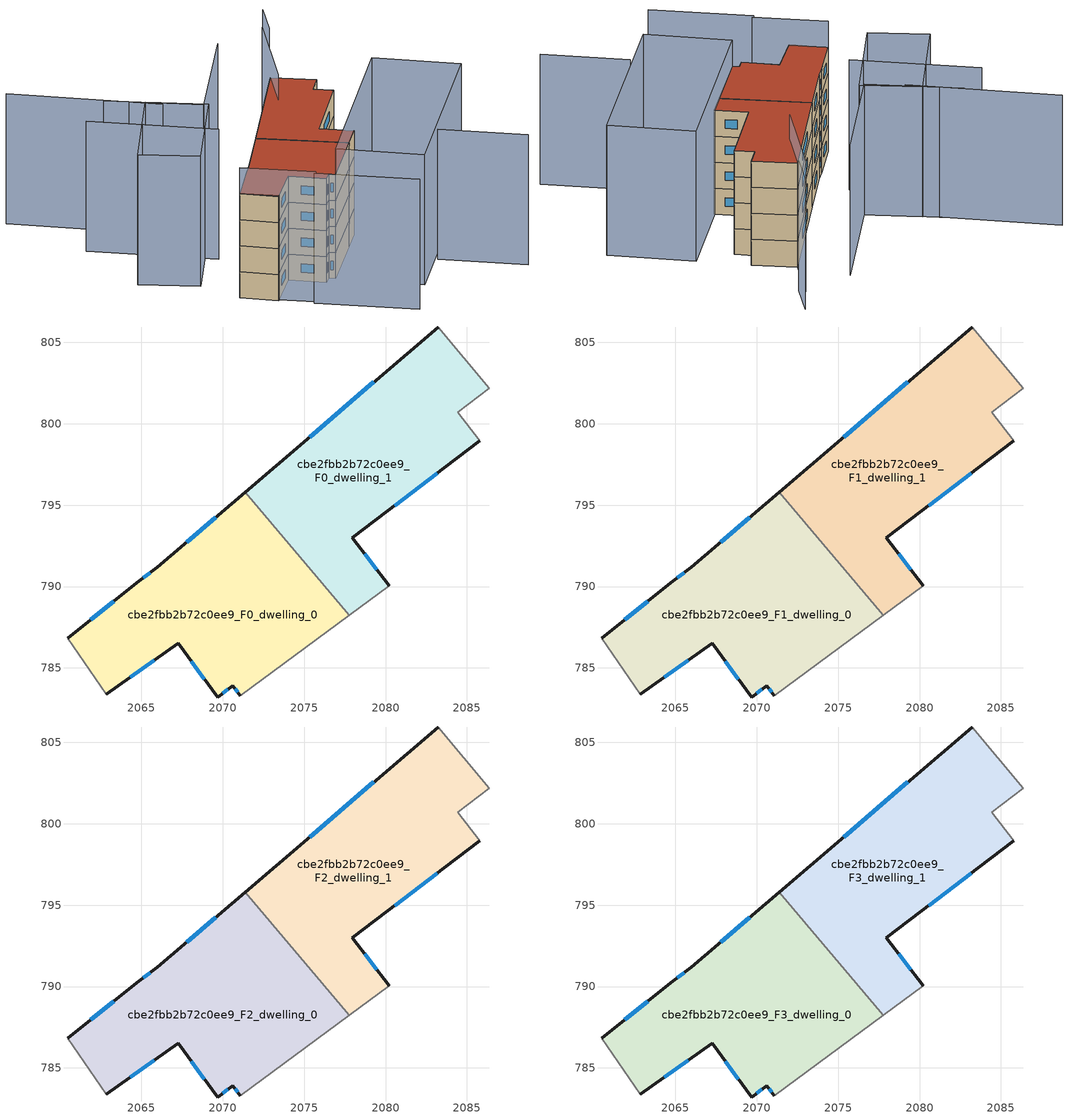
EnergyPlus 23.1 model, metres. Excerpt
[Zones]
cbe2fbb2b72c0ee9_F0_dwelling_0
 floor ground (EU_floor_Construction): 2071.39,795.8 2077.76,788.23 2071.07,783.29 2070.61,783.91 2069.69,783.21 2067.26,786.5 2062.85,783.37 2060.47,786.82 2064.7,790.23 2065.97,791.17 z0
 wall outside (EU_wall_Construction): 2071.39,795.8 2065.97,791.17 2064.7,790.23 2060.47,786.82 / 2062.85,783.37 2067.26,786.5 2069.69,783.21 2070.61,783.91 2071.07,783.29 z0:3
 wall adiabatic (EU_wall_Construction): 2060.47,786.82 2062.85,783.37 / 2071.07,783.29 2077.76,788.23 z0:3
 wall to cbe2fbb2b72c0ee9_F0_dwelling_1 (EU_wall_Construction): 2077.76,788.23 2071.39,795.8 z0:3
 window (EU_Window_Construction): 2063.29,789.09 2061.88,787.96 / 2065.55,790.86 2065.13,790.55 / 2069.58,794.26 2067.78,792.72 / 2070.77,783.71 2070.92,783.5 / 2069.99,783.45 2070.31,783.68 / 2068.06,785.41 2068.88,784.31 / 2064.32,784.41 2065.79,785.46 z1:2
cbe2fbb2b72c0ee9_F0_dwelling_1
 floor ground (EU_floor_Construction): 2083.22,805.94 2086.38,802.19 2084.43,800.7 2085.78,798.95 2077.96,792.98 2080.21,790.04 2077.76,788.23 2071.39,795.8 z0
 wall outside (EU_wall_Construction): 2080.21,790.04 2077.96,792.98 2085.78,798.95 / 2083.22,805.94 2071.39,795.8 z0:3
 wall adiabatic (EU_wall_Construction): 2085.78,798.95 2084.43,800.7 2086.38,802.19 2083.22,805.94 / 2077.76,788.23 2080.21,790.04 z0:3
 window (EU_Window_Construction): 2080.57,794.97 2083.17,796.96 / 2079.47,791.02 2078.71,792 / 2079.28,802.56 2075.33,799.18 z1:2
cbe2fbb2b72c0ee9_F1_dwelling_0
 floor to cbe2fbb2b72c0ee9_F0_dwelling_0 (EU_floor_Construction): 2071.38,795.8 2077.75,788.23 2071.07,783.29 2070.61,783.91 2069.69,783.21 2067.25,786.5 2062.85,783.37 2060.47,786.82 2064.7,790.23 2065.97,791.17 z3
 wall outside (EU_wall_Construction): 2071.39,795.8 2065.97,791.17 2064.7,790.23 2060.47,786.82 / 2062.85,783.37 2067.26,786.5 2069.69,783.21 2070.61,783.91 2071.07,783.29 z3:6
 wall adiabatic (EU_wall_Construction): 2060.47,786.82 2062.85,783.37 / 2071.07,783.29 2077.76,788.23 z3:6
 wall to cbe2fbb2b72c0ee9_F1_dwelling_1 (EU_wall_Construction): 2077.76,788.23 2071.39,795.8 z3:6
 window (EU_Window_Construction): 2063.29,789.09 2061.88,787.96 / 2065.55,790.86 2065.13,790.55 / 2069.58,794.26 2067.78,792.72 / 2070.77,783.71 2070.92,783.5 / 2069.99,783.45 2070.31,783.68 / 2068.06,785.41 2068.88,784.31 / 2064.32,784.41 2065.79,785.46 z4:5
cbe2fbb2b72c0ee9_F1_dwelling_1
 floor to cbe2fbb2b72c0ee9_F0_dwelling_1 (EU_floor_Construction): 2083.22,805.94 2086.38,802.19 2084.42,800.7 2085.77,798.95 2077.96,792.98 2080.21,790.04 2077.75,788.23 2071.38,795.8 z3
 wall outside (EU_wall_Construction): 2080.21,790.04 2077.96,792.98 2085.78,798.95 / 2083.22,805.94 2071.39,795.8 z3:6
 wall adiabatic (EU_wall_Construction): 2085.78,798.95 2084.43,800.7 2086.38,802.19 2083.22,805.94 / 2077.76,788.23 2080.21,790.04 z3:6
 window (EU_Window_Construction): 2080.57,794.97 2083.17,796.96 / 2079.47,791.02 2078.71,792 / 2079.28,802.56 2075.33,799.18 z4:5
cbe2fbb2b72c0ee9_F2_dwelling_0
 floor to cbe2fbb2b72c0ee9_F1_dwelling_0 (EU_floor_Construction): 2071.38,795.8 2077.75,788.23 2071.07,783.29 2070.61,783.91 2069.69,783.21 2067.25,786.5 2062.85,783.37 2060.47,786.82 2064.7,790.23 2065.97,791.17 z6
 wall outside (EU_wall_Construction): 2071.39,795.8 2065.97,791.17 2064.7,790.23 2060.47,786.82 / 2062.85,783.37 2067.26,786.5 2069.69,783.21 2070.61,783.91 2071.07,783.29 z6:9
 wall adiabatic (EU_wall_Construction): 2060.47,786.82 2062.85,783.37 / 2071.07,783.29 2077.76,788.23 z6:9
 wall to cbe2fbb2b72c0ee9_F2_dwelling_1 (EU_wall_Construction): 2077.76,788.23 2071.39,795.8 z6:9
 window (EU_Window_Construction): 2063.29,789.09 2061.88,787.96 / 2065.55,790.86 2065.13,790.55 / 2069.58,794.26 2067.78,792.72 / 2070.77,783.71 2070.92,783.5 / 2069.99,783.45 2070.31,783.68 / 2068.06,785.41 2068.88,784.31 / 2064.32,784.41 2065.79,785.46 z7:8
cbe2fbb2b72c0ee9_F2_dwelling_1
 floor to cbe2fbb2b72c0ee9_F1_dwelling_1 (EU_floor_Construction): 2083.22,805.94 2086.38,802.19 2084.42,800.7 2085.77,798.95 2077.96,792.98 2080.21,790.04 2077.75,788.23 2071.38,795.8 z6
 wall outside (EU_wall_Construction): 2080.21,790.04 2077.96,792.98 2085.78,798.95 / 2083.22,805.94 2071.39,795.8 z6:9
 wall adiabatic (EU_wall_Construction): 2085.78,798.95 2084.43,800.7 2086.38,802.19 2083.22,805.94 / 2077.76,788.23 2080.21,790.04 z6:9
 window (EU_Window_Construction): 2080.57,794.97 2083.17,796.96 / 2079.47,791.02 2078.71,792 / 2079.28,802.56 2075.33,799.18 z7:8
cbe2fbb2b72c0ee9_F3_dwelling_0
 floor to cbe2fbb2b72c0ee9_F2_dwelling_0 (EU_floor_Construction): 2071.38,795.8 2077.75,788.23 2071.07,783.29 2070.61,783.91 2069.69,783.21 2067.25,786.5 2062.85,783.37 2060.47,786.82 2064.7,790.23 2065.97,791.17 z9
 wall outside (EU_wall_Construction): 2071.39,795.8 2065.97,791.17 2064.7,790.23 2060.47,786.82 / 2062.85,783.37 2067.26,786.5 2069.69,783.21 2070.61,783.91 2071.07,783.29 z9:12
 wall adiabatic (EU_wall_Construction): 2060.47,786.82 2062.85,783.37 / 2071.07,783.29 2077.76,788.23 z9:12
 wall to cbe2fbb2b72c0ee9_F3_dwelling_1 (EU_wall_Construction): 2077.76,788.23 2071.39,795.8 z9:12
 window (EU_Window_Construction): 2063.29,789.09 2061.88,787.96 / 2065.55,790.86 2065.13,790.55 / 2069.58,794.26 2067.78,792.72 / 2070.77,783.71 2070.92,783.5 / 2069.99,783.45 2070.31,783.68 / 2068.06,785.41 2068.88,784.31 / 2064.32,784.41 2065.79,785.46 z10:11
 roof outside (EU_roof_Construction): 2077.76,788.23 2071.39,795.8 2065.97,791.17 2064.7,790.23 2060.47,786.82 2062.85,783.37 2067.26,786.5 2069.69,783.21 2070.61,783.91 2071.07,783.29 z12
cbe2fbb2b72c0ee9_F3_dwelling_1
 floor to cbe2fbb2b72c0ee9_F2_dwelling_1 (EU_floor_Construction): 2083.22,805.94 2086.38,802.19 2084.42,800.7 2085.77,798.95 2077.96,792.98 2080.21,790.04 2077.75,788.23 2071.38,795.8 z9
 wall outside (EU_wall_Construction): 2080.21,790.04 2077.96,792.98 2085.78,798.95 / 2083.22,805.94 2071.39,795.8 z9:12
 wall adiabatic (EU_wall_Construction): 2085.78,798.95 2084.43,800.7 2086.38,802.19 2083.22,805.94 / 2077.76,788.23 2080.21,790.04 z9:12
 window (EU_Window_Construction): 2080.57,794.97 2083.17,796.96 / 2079.47,791.02 2078.71,792 / 2079.28,802.56 2075.33,799.18 z10:11
 roof outside (EU_roof_Construction): 2080.21,790.04 2077.96,792.98 2085.78,798.95 2084.43,800.7 2086.38,802.19 2083.22,805.94 2071.39,795.8 2077.76,788.23 z12
shading: 2082.24,779.46 2088.13,771.88 / 2065.14,780.37 2072.08,771.53 / 2060.47,786.82 2065.55,780.52 / 2056.97,806.51 2065.63,795.36 / 2079.78,801.16 2086.89,811.03 / 2087.28,810.33 2090.04,814.22 / 2055.73,817.4 2065.78,804.07 / 2080.6,811.19 2068.78,800.97 / 2068.78,800.97 2061.89,808.94 / 2071.06,783.28 2089.83,797.4 / 2089.83,797.4 2095.55,789.8 / 2095.55,789.8 2076.77,775.68 / 2076.77,775.68 2071.06,783.28 / 2069.29,800.78 2059.5,791.71 / 2059.5,791.71 2054.98,796.59 / 2054.98,796.59 2064.77,805.66 / 2064.77,805.66 2069.29,800.78 z0:15
[Building]
EU S2 Campaign: North Axis=0; Terrain=City; Solar Distribution=FullExterior
[Site:Location]
Bologna: Latitude=44.5; Longitude=11.25; Time Zone=1; Elevation=37
[SizingPeriod:WeatherFileDays]
AnnualSizingPeriod: Begin Month=1; Begin Day of Month=1; End Month=12; End Day of Month=31; Day of Week for Start Day=Monday; Use Weather File Daylight Saving Period=No; Use Weather File Rain and Snow Indicators=No
[MATERIAL]
EU_InternalMass_Material: Roughness=MediumRough; Thickness=0.1; Conductivity=1; Density=1800; Specific Heat=900; Thermal Absorptance=0.9; Solar Absorptance=0.7; Visible Absorptance=0.7
[MATERIAL:NOMASS] Roughness=MediumRough; Thermal Absorptance=0.9; Solar Absorptance=0.7; Visible Absorptance=0.7
Name | Thermal Resistance
EU_wall_NoMass | 0.937881
EU_roof_NoMass | 0.548572
EU_floor_NoMass | 0.71348
[WINDOWMATERIAL:SIMPLEGLAZINGSYSTEM]
EU_Window_SimpleGlazing: UFactor=4.25633; Solar Heat Gain Coefficient=0.85; Visible Transmittance=0.85
[CONSTRUCTION]
EU_wall_Construction: EU_wall_NoMass
EU_roof_Construction: EU_roof_NoMass
EU_floor_Construction: EU_floor_NoMass
EU_Window_Construction: EU_Window_SimpleGlazing
EU_InternalMass_Construction: EU_InternalMass_Material
[ZONE] Type=1; Multiplier=1; Ceiling Height=autocalculate; Floor Area=autocalculate; Part of Total Floor Area=Yes
Name | Volume
cbe2fbb2b72c0ee9_F0_dwelling_0 | 330.272
cbe2fbb2b72c0ee9_F1_dwelling_0; cbe2fbb2b72c0ee9_F2_dwelling_0; cbe2fbb2b72c0ee9_F3_dwelling_0 | 330.273
cbe2fbb2b72c0ee9_F0_dwelling_1 | 330.259
cbe2fbb2b72c0ee9_F1_dwelling_1; cbe2fbb2b72c0ee9_F2_dwelling_1; cbe2fbb2b72c0ee9_F3_dwelling_1 | 330.26
[INTERNALMASS] Construction=EU_InternalMass_Construction
Name | Zone or ZoneList | Surface Area
cbe2fbb2b72c0ee9_F0_dwelling_0_EU_InternalMass | cbe2fbb2b72c0ee9_F0_dwelling_0 | 110.091
cbe2fbb2b72c0ee9_F0_dwelling_1_EU_InternalMass | cbe2fbb2b72c0ee9_F0_dwelling_1 | 110.087
cbe2fbb2b72c0ee9_F1_dwelling_0_EU_InternalMass | cbe2fbb2b72c0ee9_F1_dwelling_0 | 110.091
cbe2fbb2b72c0ee9_F1_dwelling_1_EU_InternalMass | cbe2fbb2b72c0ee9_F1_dwelling_1 | 110.087
cbe2fbb2b72c0ee9_F2_dwelling_0_EU_InternalMass | cbe2fbb2b72c0ee9_F2_dwelling_0 | 110.091
cbe2fbb2b72c0ee9_F2_dwelling_1_EU_InternalMass | cbe2fbb2b72c0ee9_F2_dwelling_1 | 110.087
cbe2fbb2b72c0ee9_F3_dwelling_0_EU_InternalMass | cbe2fbb2b72c0ee9_F3_dwelling_0 | 110.091
cbe2fbb2b72c0ee9_F3_dwelling_1_EU_InternalMass | cbe2fbb2b72c0ee9_F3_dwelling_1 | 110.087
[OTHEREQUIPMENT] Fuel Type=Electricity; Design Level Calculation Method=Watts/Area; Power per Zone Floor Area=1; Fraction Latent=0; Fraction Radiant=0; Fraction Lost=0; Carbon Dioxide Generation Rate=0; EndUse Subcategory=EU_Step8_InternalGains
Name | Zone or ZoneList or Space or SpaceList | Schedule
EU_Step8_InternalGain_cbe2fbb2b72c0ee9_F0_dwelling_0_f000 | cbe2fbb2b72c0ee9_F0_dwelling_0 | EU_Step8_GainSchedule_cbe2fbb2b72c0ee9_F0_dwelling_0_f000
EU_Step8_InternalGain_cbe2fbb2b72c0ee9_F0_dwelling_1_f000 | cbe2fbb2b72c0ee9_F0_dwelling_1 | EU_Step8_GainSchedule_cbe2fbb2b72c0ee9_F0_dwelling_1_f000
EU_Step8_InternalGain_cbe2fbb2b72c0ee9_F1_dwelling_0_f000 | cbe2fbb2b72c0ee9_F1_dwelling_0 | EU_Step8_GainSchedule_cbe2fbb2b72c0ee9_F1_dwelling_0_f000
EU_Step8_InternalGain_cbe2fbb2b72c0ee9_F1_dwelling_1_f000 | cbe2fbb2b72c0ee9_F1_dwelling_1 | EU_Step8_GainSchedule_cbe2fbb2b72c0ee9_F1_dwelling_1_f000
EU_Step8_InternalGain_cbe2fbb2b72c0ee9_F2_dwelling_0_f000 | cbe2fbb2b72c0ee9_F2_dwelling_0 | EU_Step8_GainSchedule_cbe2fbb2b72c0ee9_F2_dwelling_0_f000
EU_Step8_InternalGain_cbe2fbb2b72c0ee9_F2_dwelling_1_f000 | cbe2fbb2b72c0ee9_F2_dwelling_1 | EU_Step8_GainSchedule_cbe2fbb2b72c0ee9_F2_dwelling_1_f000
EU_Step8_InternalGain_cbe2fbb2b72c0ee9_F3_dwelling_0_f000 | cbe2fbb2b72c0ee9_F3_dwelling_0 | EU_Step8_GainSchedule_cbe2fbb2b72c0ee9_F3_dwelling_0_f000
EU_Step8_InternalGain_cbe2fbb2b72c0ee9_F3_dwelling_1_f000 | cbe2fbb2b72c0ee9_F3_dwelling_1 | EU_Step8_GainSchedule_cbe2fbb2b72c0ee9_F3_dwelling_1_f000
[ZONEVENTILATION:DESIGNFLOWRATE] Schedule=EU_AlwaysOn; Design Flow Rate Calculation Method=AirChanges/Hour; Air Changes per Hour=0.687892; Ventilation Type=Natural; Fan Pressure Rise=0; Fan Total Efficiency=1; Constant Term Coefficient=1; Temperature Term Coefficient=0; Velocity Term Coefficient=0; Velocity Squared Term Coefficient=0; Minimum Indoor Temperature=-100; Maximum Indoor Temperature=100; Delta Temperature=-100; Minimum Outdoor Temperature=-100; Maximum Outdoor Temperature=100; Maximum Wind Speed=40
Name | Zone or ZoneList or Space or SpaceList
EU_ConstantAir_cbe2fbb2b72c0ee9_F0_dwelling_0 | cbe2fbb2b72c0ee9_F0_dwelling_0
EU_ConstantAir_cbe2fbb2b72c0ee9_F0_dwelling_1 | cbe2fbb2b72c0ee9_F0_dwelling_1
EU_ConstantAir_cbe2fbb2b72c0ee9_F1_dwelling_0 | cbe2fbb2b72c0ee9_F1_dwelling_0
EU_ConstantAir_cbe2fbb2b72c0ee9_F1_dwelling_1 | cbe2fbb2b72c0ee9_F1_dwelling_1
EU_ConstantAir_cbe2fbb2b72c0ee9_F2_dwelling_0 | cbe2fbb2b72c0ee9_F2_dwelling_0
EU_ConstantAir_cbe2fbb2b72c0ee9_F2_dwelling_1 | cbe2fbb2b72c0ee9_F2_dwelling_1
EU_ConstantAir_cbe2fbb2b72c0ee9_F3_dwelling_0 | cbe2fbb2b72c0ee9_F3_dwelling_0
EU_ConstantAir_cbe2fbb2b72c0ee9_F3_dwelling_1 | cbe2fbb2b72c0ee9_F3_dwelling_1
[HVACTEMPLATE:THERMOSTAT] Constant Heating Setpoint=20; Constant Cooling Setpoint=50
EU_HeatOnly_cbe2fbb2b72c0ee9_F0_dwelling_0; EU_HeatOnly_cbe2fbb2b72c0ee9_F0_dwelling_1; EU_HeatOnly_cbe2fbb2b72c0ee9_F1_dwelling_0; EU_HeatOnly_cbe2fbb2b72c0ee9_F1_dwelling_1; EU_HeatOnly_cbe2fbb2b72c0ee9_F2_dwelling_0; EU_HeatOnly_cbe2fbb2b72c0ee9_F2_dwelling_1; EU_HeatOnly_cbe2fbb2b72c0ee9_F3_dwelling_0; EU_HeatOnly_cbe2fbb2b72c0ee9_F3_dwelling_1
[HVACTEMPLATE:ZONE:IDEALLOADSAIRSYSTEM] System Availability Schedule=EU_AlwaysOn; Maximum Heating Supply Air Temperature=50; Minimum Cooling Supply Air Temperature=13; Maximum Heating Supply Air Humidity Ratio=0.0156; Minimum Cooling Supply Air Humidity Ratio=0.0077; Heating Limit=NoLimit; Cooling Limit=NoLimit; Heating Availability Schedule=EU_AlwaysOn; Cooling Availability Schedule=EU_CoolingOff; Dehumidification Control Type=ConstantSensibleHeatRatio; Cooling Sensible Heat Ratio=0.7; Dehumidification Setpoint=60; Humidification Control Type=None; Humidification Setpoint=30; Outdoor Air Method=None; Outdoor Air Flow Rate per Person=0.00944; Outdoor Air Flow Rate per Zone Floor Area=0; Outdoor Air Flow Rate per Zone=0; Demand Controlled Ventilation Type=None; Outdoor Air Economizer Type=NoEconomizer; Heat Recovery Type=None; Sensible Heat Recovery Effectiveness=0.7; Latent Heat Recovery Effectiveness=0.65
Name | Template Thermostat
cbe2fbb2b72c0ee9_F0_dwelling_0 | EU_HeatOnly_cbe2fbb2b72c0ee9_F0_dwelling_0
cbe2fbb2b72c0ee9_F0_dwelling_1 | EU_HeatOnly_cbe2fbb2b72c0ee9_F0_dwelling_1
cbe2fbb2b72c0ee9_F1_dwelling_0 | EU_HeatOnly_cbe2fbb2b72c0ee9_F1_dwelling_0
cbe2fbb2b72c0ee9_F1_dwelling_1 | EU_HeatOnly_cbe2fbb2b72c0ee9_F1_dwelling_1
cbe2fbb2b72c0ee9_F2_dwelling_0 | EU_HeatOnly_cbe2fbb2b72c0ee9_F2_dwelling_0
cbe2fbb2b72c0ee9_F2_dwelling_1 | EU_HeatOnly_cbe2fbb2b72c0ee9_F2_dwelling_1
cbe2fbb2b72c0ee9_F3_dwelling_0 | EU_HeatOnly_cbe2fbb2b72c0ee9_F3_dwelling_0
cbe2fbb2b72c0ee9_F3_dwelling_1 | EU_HeatOnly_cbe2fbb2b72c0ee9_F3_dwelling_1
[SIZING:ZONE] Zone Cooling Design Supply Air Temperature Input Method=SupplyAirTemperature; Zone Cooling Design Supply Air Temperature=13; Zone Heating Design Supply Air Temperature Input Method=SupplyAirTemperature; Zone Heating Design Supply Air Temperature=50; Zone Cooling Design Supply Air Humidity Ratio=0.008; Zone Heating Design Supply Air Humidity Ratio=0.008; Cooling Design Air Flow Method=DesignDay; Cooling Design Air Flow Rate=0; Cooling Minimum Air Flow per Zone Floor Area=0.000762; Cooling Minimum Air Flow=0; Cooling Minimum Air Flow Fraction=0.2; Heating Design Air Flow Method=DesignDay; Heating Design Air Flow Rate=0; Heating Maximum Air Flow per Zone Floor Area=0.002032; Heating Maximum Air Flow=0.141576; Heating Maximum Air Flow Fraction=0.3; Account for Dedicated Outdoor Air System=No; Dedicated Outdoor Air System Control Strategy=NeutralSupplyAir; Dedicated Outdoor Air Low Setpoint Temperature for Design=autosize; Dedicated Outdoor Air High Setpoint Temperature for Design=autosize; Zone Load Sizing Method=Sensible Load Only No Latent Load; Zone Latent Cooling Design Supply Air Humidity Ratio Input Method=HumidityRatioDifference; Zone Cooling Design Supply Air Humidity Ratio Difference=0.005; Zone Latent Heating Design Supply Air Humidity Ratio Input Method=HumidityRatioDifference; Zone Humidification Design Supply Air Humidity Ratio Difference=0.005
cbe2fbb2b72c0ee9_F0_dwelling_0; cbe2fbb2b72c0ee9_F0_dwelling_1; cbe2fbb2b72c0ee9_F1_dwelling_0; cbe2fbb2b72c0ee9_F1_dwelling_1; cbe2fbb2b72c0ee9_F2_dwelling_0; cbe2fbb2b72c0ee9_F2_dwelling_1; cbe2fbb2b72c0ee9_F3_dwelling_0; cbe2fbb2b72c0ee9_F3_dwelling_1
[SCHEDULE:CONSTANT]
Name | Hourly Value
EU_AlwaysOn | 1
EU_CoolingOff | 0
[SCHEDULE:FILE] Column Number=1; Rows to Skip at Top=0; Number of Hours of Data=8760; Column Separator=Comma; Interpolate to Timestep=No; Minutes per Item=60; Adjust Schedule for Daylight Savings=Yes
Name | File
EU_Step8_GainSchedule_cbe2fbb2b72c0ee9_F0_dwelling_0_f000 | ../../schedules/cbe2fbb2b72c0ee9/cbe2fbb2b72c0ee9_F0_dwelling_0_f000_gain.csv
EU_Step8_GainSchedule_cbe2fbb2b72c0ee9_F0_dwelling_1_f000 | ../../schedules/cbe2fbb2b72c0ee9/cbe2fbb2b72c0ee9_F0_dwelling_1_f000_gain.csv
EU_Step8_GainSchedule_cbe2fbb2b72c0ee9_F1_dwelling_0_f000 | ../../schedules/cbe2fbb2b72c0ee9/cbe2fbb2b72c0ee9_F1_dwelling_0_f000_gain.csv
EU_Step8_GainSchedule_cbe2fbb2b72c0ee9_F1_dwelling_1_f000 | ../../schedules/cbe2fbb2b72c0ee9/cbe2fbb2b72c0ee9_F1_dwelling_1_f000_gain.csv
EU_Step8_GainSchedule_cbe2fbb2b72c0ee9_F2_dwelling_0_f000 | ../../schedules/cbe2fbb2b72c0ee9/cbe2fbb2b72c0ee9_F2_dwelling_0_f000_gain.csv
EU_Step8_GainSchedule_cbe2fbb2b72c0ee9_F2_dwelling_1_f000 | ../../schedules/cbe2fbb2b72c0ee9/cbe2fbb2b72c0ee9_F2_dwelling_1_f000_gain.csv
EU_Step8_GainSchedule_cbe2fbb2b72c0ee9_F3_dwelling_0_f000 | ../../schedules/cbe2fbb2b72c0ee9/cbe2fbb2b72c0ee9_F3_dwelling_0_f000_gain.csv
EU_Step8_GainSchedule_cbe2fbb2b72c0ee9_F3_dwelling_1_f000 | ../../schedules/cbe2fbb2b72c0ee9/cbe2fbb2b72c0ee9_F3_dwelling_1_f000_gain.csv
